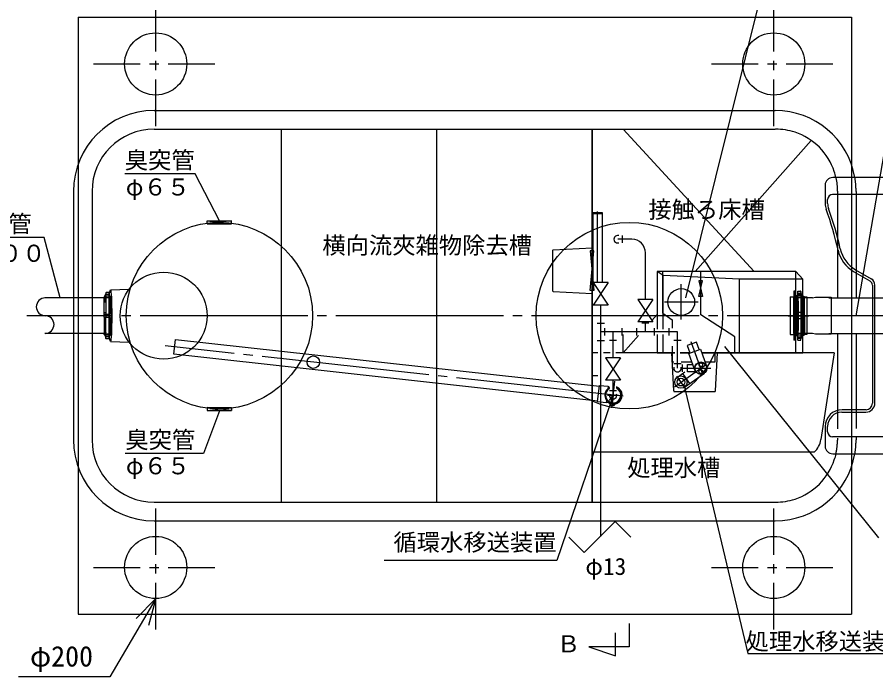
# Model space of a CAD drawing. Units: millimetres, scale not verified. Extents: x -8093 to 8093, y -5792 to 5792.
# Drawn here: x -6566 to -3802, y -600 to 1522 of the extents above; entities that cross this region are included whole.
import ezdxf
from ezdxf.enums import TextEntityAlignment as Align

# ---------------------------------------------------------------- set-up
doc = ezdxf.new("R2010")
doc.units = ezdxf.units.MM
doc.header["$LTSCALE"] = 30
for name, pattern in [('CHAIN1', [8, 5, -1, 1, -1]), ('DASHED2', [3, 2, -1]), ('LONG_CHAIN', [21, 18, -1, 1, -1]), ('LONG_DASHED2', [13, 12, -1])]:
    doc.linetypes.add(name, pattern=pattern)
for name, color, linetype, lineweight in [('0-1_00クル-フ-0躯体', 3, 'Continuous', 25), ('0-2_00クル-フ-3空気管', 6, 'Continuous', 25), ('0-3_00クル-フ-1機器', 2, 'Continuous', 25)]:
    doc.layers.add(name, color=color, linetype=linetype, lineweight=lineweight)
doc.styles.add('ＭＳ ゴシック', font='')
doc.styles.get('ＭＳ ゴシック').set_extended_font_data('MS Gothic')

msp = doc.modelspace()

# ---------------------------------------------------------------- linework, layer by layer
at = {"layer": '0-1_00クル-フ-0躯体', "color": 4}
for p, q in [((-4413.41, 619.62), (-4172.78, 1587.7)), ((-3865.41, 562), (-3761.44, 1163.39)), ((-5993.44, 1018.58), (-6219.96, 1018.58)), ((-5915.41, 867.49), (-5993.44, 1018.58)), ((-6479.84, 813.76), (-6744.5, 813.76)), ((-6427.67, 619), (-6479.84, 813.76)), ((-4289.16, 462.74), (-3792.75, -152.91)), ((-4420.18, 340.93), (-4214.44, -525.11)), ((-5915.41, 255.71), (-5966.05, 118.76)), ((-5966.05, 118.76), (-6218.2, 118.76)), ((-4837.03, -226.11), (-5384.28, -226.11)), ((-4214.44, -525.11), (-3683.75, -525.11))]:
    msp.add_line(p, q, dxfattribs=at)
at = {"layer": '0-1_00クル-フ-0躯体'}
for p, q in [((-6125.41, 1222), (-4125.41, 1222)), ((-6125.41, 1162), (-4125.41, 1162)), ((-5715.41, -38), (-5715.41, 1162)), ((-4715.41, 1162), (-4715.41, -38)), ((-4615.41, 1162), (-4193.45, 703.87)), ((-5215.41, -38), (-5215.41, 1158.99)), ((-4383.67, 703.87), (-4010.44, 1125.65)), ((-3464.91, 1006.5), (-3940.41, 1006.5)), ((-3964.91, 982), (-3964.91, 932)), ((-6385.41, 962), (-6385.41, 162)), ((-6325.41, 962), (-6325.41, 162)), ((-3466.41, 952), (-3940.91, 952)), ((-3964.91, 932), (-3964.91, 923.11)), ((-3956.91, 922.4), (-3956.91, 936)), ((-4712.41, 642), (-4712.41, 894)), ((-4712.41, 894), (-4682.41, 894)), ((-4712.41, 891), (-4682.41, 891)), ((-4697.41, 668.23), (-4697.41, 897.6)), ((-4682.41, 894), (-4682.41, 668.23)), ((-5954.41, 867), (-5876.41, 857)), ((-5876.41, 867), (-5954.41, 857)), ((-5876.41, 857), (-5876.41, 867)), ((-5954.41, 857), (-5876.41, 857)), ((-4586.91, 808), (-4632.91, 808)), ((-4618.11, 819.49), (-4618.11, 796.5)), ((-4840.51, 773.91), (-4715.41, 780.47)), ((-4842.41, 771.91), (-4842.41, 642.08)), ((-4721.09, 643), (-4709.72, 771)), ((-4543.91, 614.23), (-4543.91, 764.5)), ((-4487.83, 570), (-4487.83, 703.87)), ((-4365.52, 564.37), (-4365.52, 703.87)), ((-3873.52, 704.28), (-3820.66, 673.76)), ((-3866.74, 709.61), (-3816.91, 680.83)), ((-4663.42, 668.23), (-4711.39, 668.23)), ((-4711.39, 668.23), (-4663.42, 595.77)), ((-4663.42, 668.23), (-4711.39, 595.77)), ((-4371.2, 624), (-4359.83, 674)), ((-6271.76, 636.26), (-6280.26, 636.26)), ((-6266.23, 644.68), (-6205.82, 647.29)), ((-4840.51, 640.08), (-4715.41, 633.53)), ((-4709.72, 643), (-4721.09, 643)), ((-4065.52, 641), (-4065.52, 483)), ((-4061.02, 641), (-4065.52, 641)), ((-4061.02, 641), (-4061.02, 562)), ((-4061.02, 483), (-4061.02, 640.5)), ((-4053.02, 483.5), (-4053.02, 640.5)), ((-4052.52, 641), (-4044.02, 641)), ((-4043.02, 640), (-4043.02, 634.86)), ((-4038.02, 625.01), (-4043.02, 636.5)), ((-3812.91, 660.34), (-3812.91, 280)), ((-3804.91, 280.5), (-3804.91, 660.05)), ((-6286.26, 619), (-6477.24, 619)), ((-6286.26, 620.27), (-6281.26, 631.76)), ((-6286.26, 618.76), (-6281.26, 630.13)), ((-6286.26, 622.26), (-6286.26, 619.06)), ((-6286.26, 556.73), (-6286.26, 620.27)), ((-6286.26, 608.76), (-6281.26, 620.13)), ((-6286.26, 618.76), (-6281.86, 618.76)), ((-6286.26, 605.77), (-6281.26, 617.26)), ((-6285.26, 623.26), (-6284.96, 623.26)), ((-6281.26, 635.26), (-6281.26, 630.13)), ((-6271.26, 630.13), (-6281.26, 630.13)), ((-6281.26, 624.55), (-6281.26, 556.73)), ((-6281.26, 620.13), (-6271.26, 620.13)), ((-6271.26, 625.05), (-6280.76, 625.05)), ((-6271.26, 635.76), (-6271.26, 488.23)), ((-4687.41, 632), (-4687.21, 632)), ((-4687.41, 632), (-4687.21, 632)), ((-4519.92, 614.23), (-4567.89, 614.23)), ((-4567.89, 614.23), (-4519.92, 541.77)), ((-4519.92, 614.23), (-4567.89, 541.77)), ((-4359.83, 624), (-4371.2, 624)), ((-4078.06, 622.9), (-4065.52, 622.9)), ((-4006.01, 619), (-4066.01, 619)), ((-4061.02, 625), (-4053.02, 625)), ((-4053.02, 634.86), (-4043.02, 634.86)), ((-4053.02, 629.78), (-4043.52, 629.78)), ((-4043.02, 624.86), (-4053.02, 624.86)), ((-4038.02, 623.5), (-4043.02, 634.86)), ((-4043.02, 629.28), (-4043.02, 494.21)), ((-4038.02, 613.5), (-4043.02, 624.86)), ((-4038.02, 610.51), (-4043.02, 622)), ((-4043.02, 610.51), (-4038.02, 610.51)), ((-4038.02, 623.5), (-4042.41, 623.5)), ((-4039.02, 628), (-4039.32, 628)), ((-4038.02, 627), (-4038.02, 623.8)), ((-4038.02, 500.5), (-4038.02, 625.01)), ((-4038.02, 625), (-4033.94, 625)), ((-4033.94, 625), (-4032.73, 622.68)), ((-4032.13, 499), (-4033.94, 625)), ((-4032.73, 622.68), (-4030.92, 501.32)), ((-3953.37, 619), (-3776.11, 619)), ((-3946.01, 619), (-3776.11, 619)), ((-6281.26, 605.77), (-6286.26, 605.77)), ((-4663.42, 595.77), (-4711.39, 595.77)), ((-6286.26, 571.76), (-6281.26, 571.76)), ((-6286.26, 567.26), (-6271.26, 567.26)), ((-6286.26, 556.73), (-6286.26, 503.72)), ((-6286.26, 556.73), (-6271.26, 556.73)), ((-6281.26, 499.45), (-6281.26, 556.73)), ((-4543.91, 578), (-4543.71, 578)), ((-4543.91, 578), (-4543.71, 578)), ((-4523, 546.42), (-4505.98, 565.66)), ((-4256.2, 494.37), (-4365.52, 564.37)), ((-4038.02, 572), (-4053.02, 572)), ((-4038.02, 576.5), (-4043.02, 576.5)), ((-6286.26, 552.23), (-6281.26, 552.23)), ((-4699.05, 537.98), (-4675.76, 537.98)), ((-4519.92, 541.77), (-4567.89, 541.77)), ((-4532.26, 537.98), (-4555.55, 537.98)), ((-4543.91, 510), (-4543.91, 541.77)), ((-4038.02, 552), (-4053.02, 552)), ((-4038.02, 547.5), (-4043.02, 547.5)), ((-6286.26, 505), (-6477.24, 505)), ((-6281.26, 518.22), (-6286.26, 518.22)), ((-6286.26, 518.22), (-6281.26, 506.73)), ((-6286.26, 515.24), (-6281.26, 503.87)), ((-6286.26, 505.24), (-6281.86, 505.24)), ((-6286.26, 505.24), (-6281.26, 493.87)), ((-6286.26, 501.73), (-6286.26, 504.93)), ((-6286.26, 503.72), (-6281.26, 492.23)), ((-6285.26, 500.73), (-6284.96, 500.73)), ((-6281.26, 503.87), (-6271.26, 503.87)), ((-6271.26, 498.95), (-6280.76, 498.95)), ((-4440.41, 510), (-4687.41, 510)), ((-4675.89, 521.64), (-4675.89, 498.35)), ((-4647.91, 426.73), (-4647.91, 510)), ((-4619.92, 521.64), (-4619.92, 498.35)), ((-4615.41, 442), (-4615.41, 501)), ((-4615.41, 442), (-4565.41, 498.5)), ((-4571.89, 521.64), (-4571.89, 498.35)), ((-4515.92, 521.64), (-4515.92, 498.35)), ((-4505.98, 501), (-4505.98, 442)), ((-4468.39, 521.64), (-4468.39, 498.35)), ((-4440.41, 393), (-4440.41, 510)), ((-4061.02, 499), (-4053.02, 499)), ((-4043.02, 499.13), (-4053.02, 499.13)), ((-4043.02, 513.49), (-4038.02, 513.49)), ((-4038.02, 513.49), (-4043.02, 501.99)), ((-4038.02, 510.5), (-4043.02, 499.13)), ((-4038.02, 500.5), (-4043.02, 489.13)), ((-4038.02, 498.99), (-4043.02, 487.49)), ((-4038.02, 500.5), (-4042.41, 500.5)), ((-4038.02, 497), (-4038.02, 500.2)), ((-4038.02, 499), (-4032.13, 499)), ((-4032.13, 499), (-4030.92, 501.32)), ((-3953.37, 505), (-3776.11, 505)), ((-3925.41, 505), (-3925.41, 257.39)), ((-3865.41, 505), (-3865.41, 259.5)), ((-6271.26, 493.87), (-6281.26, 493.87)), ((-6281.26, 488.73), (-6281.26, 493.87)), ((-6271.76, 487.73), (-6280.26, 487.73)), ((-6266.23, 479.31), (-6205.82, 476.7)), ((-6062.22, 437.9), (-6056.96, 485.61)), ((-6056.96, 485.61), (-4692.02, 335.15)), ((-4699.05, 482.01), (-4675.76, 482.01)), ((-4636.26, 482.01), (-4659.55, 482.01)), ((-4428.76, 482.01), (-4452.05, 482.01)), ((-4256.2, 442), (-4256.2, 494.37)), ((-4256.2, 442), (-4256.2, 484.11)), ((-4061.02, 483), (-4065.52, 483)), ((-4053.02, 494.21), (-4043.52, 494.21)), ((-4053.02, 489.13), (-4043.02, 489.13)), ((-4052.52, 483), (-4044.02, 483)), ((-4052.52, 483), (-4044.02, 483)), ((-4043.02, 484), (-4043.02, 489.13)), ((-4039.02, 496), (-4039.32, 496)), ((-4647.91, 446.3), (-4647.91, 464.35)), ((-4457.83, 463.53), (-4457.83, 442)), ((-4697.28, 287.44), (-6062.22, 437.9)), ((-4697.08, 442), (-4715.41, 442)), ((-4656.69, 442), (-4678.31, 442)), ((-4623.92, 426.73), (-4671.89, 426.73)), ((-4671.89, 426.73), (-4623.92, 354.27)), ((-4623.92, 426.73), (-4671.89, 354.27)), ((-4449.41, 442), (-4638.64, 442)), ((-4505.98, 442), (-4449.41, 442)), ((-4452.32, 319.89), (-4458.72, 442)), ((-4452.32, 319.89), (-4458.72, 442)), ((-4456.2, 412), (-4456.2, 442)), ((-4456.2, 412), (-4456.2, 442)), ((-4449.41, 442), (-4456.2, 442)), ((-4400.36, 442), (-4431.41, 442)), ((-4320.13, 442), (-4361.96, 442)), ((-3935.7, 442), (-4361.96, 442)), ((-4361.96, 442), (-4036.56, 442)), ((-4320.13, 442), (-4320.13, 412)), ((-4320.13, 442), (-4320.13, 412)), ((-4318.49, 319.89), (-4312.09, 442)), ((-4318.49, 319.89), (-4312.09, 442)), ((-3935.7, 442), (-3978.69, 163.22)), ((-4647.91, 390.5), (-4647.71, 390.5)), ((-4647.91, 390.5), (-4647.71, 390.5)), ((-4647.91, 390.5), (-4647.71, 390.5)), ((-4451.91, 412), (-4456.2, 412)), ((-4451.91, 412), (-4456.2, 412)), ((-4451.9, 407.8), (-4428.91, 407.8)), ((-4393.61, 412), (-4428.91, 412)), ((-4393.61, 412), (-4428.91, 412)), ((-4428.41, 393), (-4408.41, 393)), ((-4425.61, 404.49), (-4425.61, 381.5)), ((-4320.13, 412), (-4351.04, 412)), ((-4320.13, 412), (-4351.04, 412)), ((-4712.41, 370), (-4696.41, 370)), ((-4440.77, 364.64), (-4416.7, 381.5)), ((-4424.39, 376.11), (-4401.45, 343.35)), ((-4417.83, 331.88), (-4353.93, 376.61)), ((-4623.92, 354.27), (-4671.89, 354.27)), ((-4663.98, 332.56), (-4659.41, 332.06)), ((-4647.91, 290.08), (-4647.91, 354.27)), ((-4659.4, 320.8), (-4636.41, 320.8)), ((-4647.91, 306), (-4654.35, 287.06)), ((-4450.32, 318), (-4320.49, 318)), ((-4450.32, 318), (-4320.49, 318)), ((-4669.35, 283.86), (-4661.37, 282.98)), ((-4657.94, 278.98), (-4658.17, 276.92)), ((-4643.03, 277.34), (-4643.26, 275.28)), ((-5954.41, 267), (-5876.41, 267)), ((-5954.41, 257), (-5876.41, 267)), ((-5876.41, 257), (-5954.41, 267)), ((-5876.41, 267), (-5876.41, 257)), ((-3910.91, 251.5), (-3833.91, 251.5)), ((-3833.41, 259.5), (-3910.41, 259.5)), ((-3964.91, 205), (-3964.91, 192)), ((-3956.91, 188), (-3956.91, 205.5)), ((-3964.91, 192), (-3964.91, 142)), ((-3466.41, 172), (-3940.91, 172)), ((-4715.41, 124.3), (-4000.33, 124.3)), ((-3940.41, 117.5), (-3464.91, 117.5)), ((-6125.41, -38), (-4125.41, -38)), ((-6125.41, -98), (-4125.41, -98))]:
    msp.add_line(p, q, dxfattribs=at)
at = {"layer": '0-1_00クル-フ-0躯体', "linetype": 'LONG_DASHED2'}
for p, q in [((-4486.27, 691.22), (-4505.98, 703.87)), ((-4486.27, 519), (-4486.27, 691.22)), ((-4036.56, 679), (-4240.49, 679)), ((-4486.27, 442), (-4486.27, 501))]:
    msp.add_line(p, q, dxfattribs=at)
at = {"layer": '0-1_00クル-フ-0躯体', "linetype": 'LONG_CHAIN'}
for p, q in [((-4428.27, 550.04), (-4428.27, 663)), ((-4057.67, 498), (-4057.67, 626)), ((-4053.67, 498), (-4053.67, 626)), ((-4482.2, 606), (-4374.34, 606)), ((-3110.41, 562), (-6535.41, 562)), ((-4084.06, 562), (-4017.56, 562)), ((-4358.57, 374.2), (-4396.2, 477.61)), ((-4614.93, 302.5), (-6090.18, 465.13)), ((-4450.41, 333.48), (-4346.57, 406.19)), ((-4408.41, 393), (-4332.52, 393)), ((-4415.03, 327.88), (-4442.85, 367.61)), ((-4651.83, 265.98), (-4642.38, 351.66)), ((-4666.17, 306), (-4630.06, 306))]:
    msp.add_line(p, q, dxfattribs=at)
at = {"layer": '0-1_00クル-フ-0躯体', "linetype": 'DASHED2'}
for p, q in [((-4053.67, 626), (-4057.67, 626)), ((-4057.67, 498), (-4053.67, 498)), ((-3925.41, 257.39), (-3925.41, 161.24)), ((-3865.41, 259.5), (-3865.41, 162))]:
    msp.add_line(p, q, dxfattribs=at)
at = {"layer": '0-1_00クル-フ-0躯体'}
for points in [[(-4715.41, 1162), (-4715.41, -38), (-4715.41, 1162)], [(-3925.41, 962.76), (-3925.41, 781.72), (-3925.41, 619)], [(-3865.41, 962), (-3865.41, 699.6), (-3865.41, 619)], [(-5954.41, 857), (-5954.41, 867), (-5876.41, 867)], [(-4709.72, 771), (-4721.09, 771), (-4709.72, 643)], [(-4059.1, 442), (-4059.1, 703.87), (-4505.98, 703.87), (-4505.98, 519)], [(-4036.56, 442), (-4036.56, 679), (-4059.1, 703.87)], [(-4359.83, 674), (-4371.2, 674), (-4359.83, 624)], [(-4078.06, 622.9), (-4078.06, 501.1), (-4065.52, 501.1)], [(-4006.01, 505), (-4066.01, 505), (-4066.01, 619)], [(-4032.9, 623), (-4024.06, 623), (-4024.06, 501), (-4031.08, 501)], [(-4006.01, 619), (-3996.01, 622), (-3946.01, 622), (-3946.01, 502), (-3996.01, 502), (-4006.01, 505)], [(-4487.83, 570), (-4457.83, 549), (-4457.83, 521.65)], [(-4370.21, 452.97), (-4378.76, 476.46), (-4408.83, 465.52), (-4400.28, 442.03)], [(-4384.2, 386.16), (-4404.04, 440.66), (-4366.45, 454.34), (-4346.61, 399.84)], [(-4400.36, 442), (-4431.41, 442), (-4400.36, 442)], [(-4381.41, 381), (-4408.41, 381), (-4408.41, 405), (-4391.06, 405)], [(-4668.72, 289.52), (-4669.58, 281.72), (-4697.57, 284.8), (-4691.73, 337.78), (-4663.74, 334.7), (-4664.6, 326.9)], [(-4659.42, 288.79), (-4647.91, 306), (-4649.28, 285.34)], [(-5954.41, 267), (-5954.41, 257), (-5876.41, 257)], [(-4595.49, -428), (-4595.49, -503), (-4725.49, -503), (-4640.49, -533), (-4640.49, -458)]]:
    msp.add_lwpolyline(points, dxfattribs=at)
at = {"layer": '0-1_00クル-フ-0躯体', "linetype": 'LONG_DASHED2'}
msp.add_lwpolyline([(-4240.49, 442), (-4240.49, 679), (-4486.27, 691.22)], dxfattribs=at)
at = {"layer": '0-1_00クル-フ-0躯体', "color": 4}
msp.add_lwpolyline([(-4654.35, 287.06), (-4829.03, -226.11), (-4837.03, -226.11)], dxfattribs=at)
at = {"layer": '0-1_00クル-フ-0躯体'}
for centre, radius in [((-5915.41, 562), 300), ((-4595.41, 562), 300), ((-6094.8, 562), 140), ((-4428.27, 606), 43), ((-5612.98, 412.53), 20), ((-4365.41, 393), 20), ((-4365.41, 393), 19), ((-4365.41, 404), 6), ((-4365.41, 382), 6), ((-4429.3, 348.26), 20), ((-4429.3, 348.26), 12.5)]:
    msp.add_circle(centre, radius, dxfattribs=at)
for centre, radius, start, end in [((-6125.41, 962), 260, 90, 180), ((-4125.41, 962), 260, 9.85491, 90), ((-6125.41, 962), 200, 90, 180), ((-4124.23, 964.29), 197.71, 71.64085, 90.11946), ((-4124.2, 963.17), 198.76, 45.008, 71.75236), ((-4124.24, 963.21), 198.76, 18.24764, 44.992), ((-4125, 962.91), 199.59, 12.61478, 18.25957), ((-3940.41, 982), 24.5, 90, 180), ((-3940.91, 936), 16, 90, 180), ((-3910.41, 923.11), 54.5, 180, 200.11578), ((-3910.91, 922.4), 46, 180, 200.15461), ((-4896.36, 562), 995.5, 12.21736, 20.11578), ((-4892.86, 562), 1000, 12.43231, 20.15461), ((-4632.91, 808), 11.99, 73.40184, 286.59816), ((-4587.41, 764.5), 43.51, 0.00273, 89.3349), ((-3814.74, 799.67), 104, 192.43231, 240), ((-4840.41, 771.91), 2, 93, 180), ((-3821.27, 794.78), 104.5, 192.21736, 240), ((-3828.41, 660.34), 15.5, 0, 60), ((-3828.91, 660.05), 24, 0, 60), ((-6280.26, 635.26), 1, 90, 180), ((-6271.76, 635.76), 0.499, 0, 90), ((-4840.41, 642.08), 2, 180, 267), ((-4052.52, 640.5), 0.5, 90, 180), ((-4044.02, 640), 1, 0, 90), ((-6476.3, 590.5), 28.5, 90, 270), ((-6285.26, 622.26), 1, 90, 180), ((-6280.76, 624.55), 0.499, 90, 180), ((-3808.53, 595.31), 247.8, 174.45713, 177.23669), ((-4181.67, 602.66), 126.45, 2.07965, 4.85922), ((-4036.41, 618.63), 18.77, 156.87744, 178.12213), ((-4070.94, 618.63), 18.77, 1.87787, 23.12256), ((-4298.81, 595.31), 247.8, 2.76331, 5.54287), ((-4043.52, 629.28), 0.5, 0, 90), ((-4039.02, 627), 1, 0, 90), ((-2943.64, 562.55), 1113.38, 178.55563, 180.02869), ((-3404.64, 574.35), 652.23, 177.10862, 178.57085), ((-4706.7, 574.35), 652.23, 1.42915, 2.89138), ((-5167.69, 562.55), 1113.38, 359.97131, 1.44437), ((-4702.7, 574.35), 652.23, 1.42915, 2.89138), ((-5163.7, 562.55), 1113.38, 359.97131, 1.44437), ((-6476.3, 533.5), 28.5, 270, 90), ((-2943.64, 561.44), 1113.38, 179.97131, 181.44437), ((-5167.69, 561.44), 1113.38, 358.55563, 0.02869), ((-5163.7, 561.44), 1113.38, 358.55563, 0.02869), ((-3404.64, 549.64), 652.23, 181.42915, 182.89138), ((-4706.7, 549.64), 652.23, 357.10862, 358.57085), ((-4702.7, 549.64), 652.23, 357.10862, 358.57085), ((-6285.26, 501.73), 1, 180, 270), ((-6280.76, 499.45), 0.499, 180, 270), ((-3808.53, 528.69), 247.8, 182.76331, 185.54287), ((-4056.61, 513.75), 3.27, 286.81737, 66.24381), ((-4036.41, 505.37), 18.77, 181.87787, 203.12256), ((-4070.94, 505.37), 18.77, 336.87744, 358.12213), ((-4298.81, 528.69), 247.8, 354.45713, 357.23669), ((-6280.26, 488.73), 1, 180, 270), ((-6271.76, 488.23), 0.499, 270, 0), ((-4052.52, 483.5), 0.5, 180, 270), ((-4044.02, 484), 1, 270, 0), ((-4043.52, 494.71), 0.5, 270, 0), ((-4039.02, 497), 1, 270, 0), ((-4440.41, 393), 11.99, 163.40184, 16.59816), ((-4647.41, 306.09), 29.08, 231.1193, 67.77246), ((-4647.41, 306.09), 28.5, 232.97963, 67.29807), ((-4647.41, 306.09), 29.08, 114.37301, 116.29947), ((-4647.41, 306.09), 27, 116.3878, 65.95792), ((-4647.41, 306.09), 24.5, 119.32717, 63.32176), ((-4647.91, 306), 11.99, 163.40184, 16.59816), ((-4450.32, 320), 2, 183, 270), ((-4450.32, 320), 2, 183, 270), ((-4320.49, 320), 2, 270, 357), ((-4320.49, 320), 2, 270, 357), ((-4655.18, 276.59), 3, 173.70939, 255.22551), ((-3833.91, 280.5), 29, 270, 0), ((-3833.41, 280), 20.5, 270, 0), ((-4647.41, 306.09), 33.5, 255.22551, 272.19326), ((-4646.24, 275.61), 3, 272.19326, 353.70939), ((-3910.41, 205), 54.5, 90, 180), ((-3910.91, 205.5), 46, 90, 180), ((-3940.91, 188), 16, 180, 270), ((-6125.41, 162), 260, 180, 270), ((-6125.41, 162), 200, 180, 270), ((-4043.13, 172.15), 65.05, 311.1319, 352.11254), ((-3940.41, 142), 24.5, 180, 270), ((-4125.41, 162), 260, 270, 350.14509), ((-3991.09, 124.11), 61.21, 335.32352, 353.80213), ((-4124.24, 160.79), 198.76, 315.008, 341.75236), ((-4124.2, 160.83), 198.76, 288.24764, 314.992), ((-4124.61, 162.04), 200.04, 269.98936, 288.25034)]:
    msp.add_arc(centre, radius, start, end, dxfattribs=at)
at = {"layer": '0-1_00クル-フ-0躯体', "linetype": 'DASHED2'}
for centre, radius, start, end in [((-4063.89, 969.6), 138.66, 357.17224, 15.43322), ((-4125.41, 962), 260, 0, 9.85491), ((-3812.53, 595.31), 247.8, 174.45713, 177.23669), ((-4040.4, 618.63), 18.77, 156.87744, 178.12213), ((-4074.93, 618.63), 18.77, 1.87787, 23.12256), ((-4233.41, 601.2), 178.16, 3.91873, 5.81207), ((-2947.64, 562.55), 1113.38, 178.55563, 180.02869), ((-3408.64, 574.35), 652.23, 177.10862, 178.57085), ((-2947.64, 561.44), 1113.38, 179.97131, 181.44437), ((-3408.64, 549.64), 652.23, 181.42915, 182.89138), ((-3812.53, 528.69), 247.8, 182.76331, 185.54287), ((-4040.4, 505.37), 18.77, 181.87787, 203.12256), ((-4074.93, 505.37), 18.77, 336.87744, 358.12213), ((-4176.81, 517.98), 121.36, 353.74479, 356.52435), ((-4122.28, 160.84), 196.87, 347.28055, 0.11399), ((-4125.41, 162), 260, 350.14509, 0)]:
    msp.add_arc(centre, radius, start, end, dxfattribs=at)
at = {"layer": '0-1_00クル-フ-0躯体'}
for centre, major_axis in [((-6266.22, 562), (0, 82.69)), ((-6266.23, 562), (0, 63.5))]:
    msp.add_ellipse(centre, major_axis=major_axis, ratio=0.052408, dxfattribs=at)
msp.add_ellipse((-6264.23, 562), major_axis=(0, -63.5), ratio=0.052408, start_param=3.4472318, end_param=5.9775462, dxfattribs=at)
at = {"layer": '0-2_00クル-フ-3空気管'}
msp.add_line((-4688.41, 595.77), (-4688.41, -148.17), dxfattribs=at)
at = {"layer": '0-2_00クル-フ-3空気管', "color": 7}
for p, q in [((-4640.68, -100.44), (-4740.68, -200.44)), ((-4590.68, -150.44), (-4640.68, -100.44)), ((-4740.68, -200.44), (-4790.68, -150.44))]:
    msp.add_line(p, q, dxfattribs=at)
at = {"layer": '0-3_00クル-フ-1機器', "linetype": 'CHAIN1'}
for p, q in [((-6120.41, 1172), (-6120.41, 1572)), ((-4130.41, 1172), (-4130.41, 1572)), ((-6320.41, 1372), (-5920.41, 1372)), ((-4330.41, 1372), (-3930.41, 1372)), ((-6120.41, -448), (-6120.41, -48)), ((-4130.41, -448), (-4130.41, -48)), ((-6320.41, -248), (-5920.41, -248)), ((-4330.41, -248), (-3930.41, -248))]:
    msp.add_line(p, q, dxfattribs=at)
at = {"layer": '0-3_00クル-フ-1機器'}
for p, q in [((-6370.41, 1522), (-3880.41, 1522)), ((-3880.41, 1522), (-3880.41, -398))]:
    msp.add_line(p, q, dxfattribs=at)
at = {"layer": '0-3_00クル-フ-1機器', "color": 4}
for p, q in [((-6120.41, -348), (-6268.4, -600)), ((-6120.41, -348), (-6183.71, -411.98)), ((-6120.41, -348), (-6143.24, -435.06)), ((-6268.4, -600), (-6562.2, -600))]:
    msp.add_line(p, q, dxfattribs=at)
at = {"layer": '0-3_00クル-フ-1機器'}
msp.add_lwpolyline([(-6370.41, 1522), (-6370.41, -398), (-3880.41, -398)], dxfattribs=at)
for centre in [(-6120.41, 1372), (-4130.41, 1372), (-6120.41, -248), (-4130.41, -248)]:
    msp.add_circle(centre, 100, dxfattribs=at)

# ---------------------------------------------------------------- texts
at = {"layer": '0-1_00クル-フ-0躯体', "color": 4, "style": 'ＭＳ ゴシック'}
for s, p in [('臭突管', (-6219.96, 1018.58)), ('φ６５', (-6216.65, 932.16)), ('接触ろ床槽', (-4534.37, 859.55)), ('流入管', (-6744.5, 813.76)), ('横向流夾雑物除去槽', (-5583.86, 744.56)), ('φ１００', (-6757.22, 718.81)), ('臭突管', (-6218.2, 118.76)), ('φ６５', (-6216.32, 35.03)), ('処理水槽', (-4602.45, 28.69)), ('循環水移送装置', (-5354.88, -211.2)), ('Ｂ', (-4828.96, -537.89)), ('処理水移送装置', (-4221.3, -529.87))]:
    msp.add_text(s, height=54.99, dxfattribs=at).set_placement(p, align=Align.BOTTOM_LEFT)
at = {"layer": '0-2_00クル-フ-3空気管', "color": 4, "style": 'ＭＳ ゴシック'}
msp.add_text('φ13', height=54.99, dxfattribs=at).set_placement((-4737.12, -288.69), align=Align.BOTTOM_LEFT)
at = {"layer": '0-3_00クル-フ-1機器', "color": 4, "style": 'ＭＳ ゴシック'}
msp.add_text('φ200', height=65.98, dxfattribs=at).set_placement((-6525.19, -586.73), align=Align.BOTTOM_LEFT)

doc.saveas('drawing.dxf')
